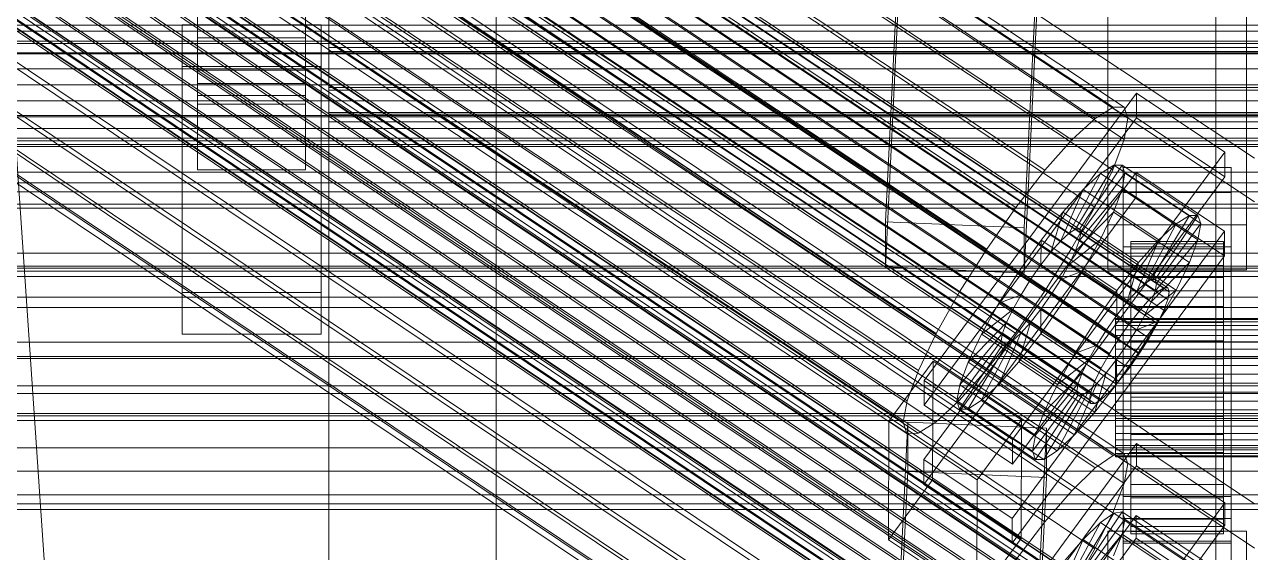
# Model space of a CAD drawing. Header units: millimetres. Extents: x -2500 to 58855, y -53268 to 6837.
# Drawn here: x -289.4 to -130.5, y -33230.6 to -33162.2 of the extents above; entities that cross this region are included whole.
import ezdxf

# ---------------------------------------------------------------- set-up
doc = ezdxf.new("R2010")
doc.units = ezdxf.units.MM
for name, color, linetype, lineweight in [('frontal_C01', 7, 'Continuous', 0), ('frontal_C02', 7, 'Continuous', 0), ('frontal_C02-briq', 7, 'Continuous', 0), ('frontal_C03', 7, 'Continuous', 0), ('frontal_mezcladora', 7, 'Continuous', 0), ('frontal_secador', 7, 'Continuous', 0)]:
    doc.layers.add(name, color=color, linetype=linetype, lineweight=lineweight)

msp = doc.modelspace()

# ---------------------------------------------------------------- linework, layer by layer
at = {"layer": 'frontal_C01'}
for p, q in [((-250, -32680.37), (-250, -35735.764)), ((-250, -35740.498), (-250, -32685.104)), ((-332.629, -33050.577), (-148.32, -33172.908)), ((-331.181, -33050.569), (-146.872, -33172.901)), ((-334.938, -33052.024), (-150.629, -33174.355)), ((-330.692, -33052.003), (-146.383, -33174.334)), ((-356.348, -33054.947), (-142.549, -33196.851)), ((-355.53, -33054.434), (-141.731, -33196.339)), ((-355.017, -33054.432), (-141.218, -33196.336)), ((-354.844, -33054.94), (-141.045, -33196.844)), ((-337.95, -33054.813), (-153.641, -33177.144)), ((-331.197, -33054.779), (-146.887, -33177.11)), ((-357.415, -33055.935), (-143.617, -33197.84)), ((-355.541, -33057.316), (-141.742, -33199.22)), ((-355.022, -33055.923), (-141.224, -33197.828)), ((-358.659, -33057.331), (-144.861, -33199.236)), ((-341.461, -33058.753), (-157.152, -33181.084)), ((-332.659, -33058.709), (-148.35, -33181.04)), ((-146.196, -33200.945), (-359.995, -33059.04)), ((-356.363, -33059.022), (-142.565, -33200.927)), ((-361.332, -33060.946), (-147.533, -33202.85)), ((-357.434, -33060.926), (-143.635, -33202.831)), ((-362.578, -33062.917), (-148.779, -33204.822)), ((-358.68, -33062.898), (-144.881, -33204.802)), ((-160.922, -33185.907), (-345.231, -33063.576)), ((-334.981, -33063.525), (-150.672, -33185.856)), ((-363.648, -33064.821), (-149.85, -33206.726)), ((-360.017, -33064.803), (-146.218, -33206.708)), ((-364.471, -33066.528), (-150.672, -33208.432)), ((-361.352, -33066.512), (-147.554, -33208.417)), ((-364.989, -33067.92), (-151.191, -33209.825)), ((-362.596, -33067.908), (-148.798, -33209.813)), ((-365.168, -33068.904), (-151.369, -33210.809)), ((-364.995, -33069.412), (-151.196, -33211.316)), ((-364.482, -33069.409), (-150.683, -33211.314)), ((-363.664, -33068.897), (-149.865, -33210.801)), ((-349.002, -33068.953), (-164.693, -33191.285)), ((-338.003, -33068.898), (-153.694, -33191.23)), ((-352.519, -33074.518), (-168.21, -33196.85)), ((-341.52, -33074.463), (-157.211, -33196.795)), ((-355.541, -33079.892), (-171.232, -33202.223)), ((-345.291, -33079.841), (-160.982, -33202.172)), ((-357.863, -33084.708), (-173.554, -33207.039)), ((-349.061, -33084.664), (-164.752, -33206.995)), ((-359.326, -33088.638), (-175.016, -33210.969)), ((-352.572, -33088.604), (-168.263, -33210.935)), ((-359.83, -33091.414), (-175.521, -33213.745)), ((-355.584, -33091.393), (-171.275, -33213.724)), ((-359.341, -33092.847), (-175.032, -33215.179)), ((-357.893, -33092.84), (-173.584, -33215.172)), ((-130, -33179.504), (-228.298, -33114.26)), ((-228.298, -33114.26), (-228.298, -33426.447)), ((-228.298, -33432.135), (-228.298, -33119.948)), ((-228.298, -33119.948), (-130, -33185.191)), ((-172.809, -33208.342), (-145.277, -33171.103)), ((-145.289, -33174.305), (-145.277, -33171.103)), ((-145.277, -33171.103), (-133.809, -33178.715)), ((-150.629, -33174.355), (-148.32, -33172.908)), ((-148.32, -33172.908), (-146.872, -33172.901)), ((-146.872, -33172.901), (-146.383, -33174.334)), ((-145.289, -33174.305), (-172.821, -33211.544)), ((-153.641, -33177.144), (-150.629, -33174.355)), ((-146.383, -33174.334), (-146.887, -33177.11)), ((-133.821, -33181.917), (-145.289, -33174.305)), ((-157.152, -33181.084), (-153.641, -33177.144)), ((-146.887, -33177.11), (-148.35, -33181.04)), ((-133.809, -33178.715), (-161.341, -33215.954)), ((-133.809, -33178.715), (-133.821, -33181.917)), ((-160.922, -33185.907), (-157.152, -33181.084)), ((-153.199, -33188.727), (-148.226, -33180.407)), ((-152.686, -33188.724), (-147.143, -33180.402)), ((-148.35, -33181.04), (-150.672, -33185.856)), ((-148.226, -33180.407), (-149.953, -33181.49)), ((-147.143, -33180.402), (-148.226, -33180.407)), ((-148.226, -33180.407), (-138.396, -33186.932)), ((-147.143, -33180.402), (-137.313, -33186.926)), ((-146.777, -33181.474), (-147.143, -33180.402)), ((-147, -33183.943), (-147, -33180.741)), ((-147, -33180.741), (-133, -33180.741)), ((-147, -33226.214), (-147, -33180.741)), ((-133, -33180.741), (-133, -33183.943)), ((-133, -33180.741), (-133, -33226.214)), ((-172.847, -33218.588), (-145.315, -33181.349)), ((-161.353, -33219.156), (-133.821, -33181.917)), ((-154.017, -33189.24), (-149.953, -33181.49)), ((-152.513, -33189.232), (-146.777, -33181.474)), ((-149.953, -33181.49), (-152.207, -33183.576)), ((-149.953, -33181.49), (-140.123, -33188.014)), ((-147.155, -33183.551), (-146.777, -33181.474)), ((-146.777, -33181.474), (-136.948, -33187.998)), ((-145.327, -33184.551), (-145.315, -33181.349)), ((-145.315, -33181.349), (-133.847, -33188.961)), ((-155.085, -33190.228), (-152.207, -33183.576)), ((-152.207, -33183.576), (-154.833, -33186.523)), ((-152.692, -33190.216), (-147.155, -33183.551)), ((-152.207, -33183.576), (-142.377, -33190.1)), ((-148.249, -33186.491), (-147.155, -33183.551)), ((-147.155, -33183.551), (-137.325, -33190.075)), ((-133, -33183.943), (-147, -33183.943)), ((-147, -33183.943), (-147, -33229.416)), ((-133, -33229.416), (-133, -33183.943)), ((-145.327, -33184.551), (-172.859, -33221.79)), ((-164.693, -33191.285), (-160.922, -33185.907)), ((-150.672, -33185.856), (-153.694, -33191.23)), ((-133.859, -33192.163), (-145.327, -33184.551)), ((-154.833, -33186.523), (-157.653, -33190.131)), ((-156.329, -33191.624), (-154.833, -33186.523)), ((-154.833, -33186.523), (-145.003, -33193.048)), ((-153.21, -33191.608), (-148.249, -33186.491)), ((-149.985, -33190.093), (-148.249, -33186.491)), ((-148.249, -33186.491), (-138.419, -33193.015)), ((-138.396, -33186.932), (-143.369, -33195.251)), ((-137.313, -33186.926), (-142.856, -33195.249)), ((-140.123, -33188.014), (-138.396, -33186.932)), ((-138.396, -33186.932), (-137.313, -33186.926)), ((-137.313, -33186.926), (-136.948, -33187.998)), ((-133.847, -33188.961), (-161.379, -33226.2)), ((-155.085, -33190.228), (-154.017, -33189.24)), ((-154.017, -33189.24), (-153.199, -33188.727)), ((-144.188, -33195.764), (-154.017, -33189.24)), ((-153.199, -33188.727), (-152.686, -33188.724)), ((-143.369, -33195.251), (-153.199, -33188.727)), ((-152.513, -33189.232), (-152.692, -33190.216)), ((-142.856, -33195.249), (-152.686, -33188.724)), ((-152.686, -33188.724), (-152.513, -33189.232)), ((-142.683, -33195.757), (-152.513, -33189.232)), ((-140.123, -33188.014), (-144.188, -33195.764)), ((-136.948, -33187.998), (-142.683, -33195.757)), ((-142.377, -33190.1), (-140.123, -33188.014)), ((-136.948, -33187.998), (-137.325, -33190.075)), ((-133.847, -33188.961), (-133.859, -33192.163)), ((-157.653, -33190.131), (-160.474, -33194.154)), ((-157.653, -33190.131), (-157.665, -33193.333)), ((-147.823, -33196.656), (-157.653, -33190.131)), ((-156.329, -33191.624), (-155.085, -33190.228)), ((-145.255, -33196.752), (-155.085, -33190.228)), ((-154.033, -33193.315), (-149.985, -33190.093)), ((-152.692, -33190.216), (-153.21, -33191.608)), ((-142.862, -33196.74), (-152.692, -33190.216)), ((-152.246, -33194.113), (-149.985, -33190.093)), ((-149.985, -33190.093), (-140.156, -33196.617)), ((-146, -33200.273), (-146, -33190.293)), ((-146, -33190.293), (-146, -33190.624)), ((-146, -33190.293), (-134, -33190.293)), ((-146, -33191.254), (-146, -33190.293)), ((-146, -33200.429), (-146, -33190.624)), ((-146, -33190.624), (-146, -33192.225)), ((-146, -33190.624), (-134, -33190.624)), ((-142.377, -33190.1), (-145.255, -33196.752)), ((-145.003, -33193.048), (-142.377, -33190.1)), ((-137.325, -33190.075), (-142.862, -33196.74)), ((-137.325, -33190.075), (-138.419, -33193.015)), ((-134, -33190.624), (-134, -33190.293)), ((-134, -33190.293), (-134, -33200.273)), ((-134, -33190.293), (-134, -33191.254)), ((-134, -33192.225), (-134, -33190.624)), ((-134, -33190.624), (-134, -33200.429)), ((-168.21, -33196.85), (-164.693, -33191.285)), ((-161.391, -33229.402), (-133.859, -33192.163)), ((-157.665, -33193.333), (-156.329, -33191.624)), ((-153.694, -33191.23), (-157.211, -33196.795)), ((-146.499, -33198.148), (-156.329, -33191.624)), ((-153.21, -33191.608), (-154.033, -33193.315)), ((-143.38, -33198.133), (-153.21, -33191.608)), ((-147, -33194.188), (-147, -33190.987)), ((-147, -33190.987), (-133, -33190.987)), ((-147, -33236.46), (-147, -33190.987)), ((-146, -33200.728), (-146, -33191.254)), ((-146, -33191.254), (-134, -33191.254)), ((-146, -33193.442), (-146, -33191.254)), ((-146, -33201.188), (-146, -33192.225)), ((-146, -33192.225), (-146, -33194.986)), ((-146, -33192.225), (-134, -33192.225)), ((-134, -33191.254), (-134, -33200.728)), ((-134, -33191.254), (-134, -33193.442)), ((-134, -33194.986), (-134, -33192.225)), ((-134, -33192.225), (-134, -33201.188)), ((-133, -33190.987), (-133, -33194.188)), ((-133, -33190.987), (-133, -33236.46)), ((-159.001, -33195.238), (-157.665, -33193.333)), ((-157.665, -33193.333), (-147.835, -33199.857)), ((-154.033, -33193.315), (-155.103, -33195.219)), ((-144.203, -33199.839), (-154.033, -33193.315)), ((-147.823, -33196.656), (-145.003, -33193.048)), ((-145.003, -33193.048), (-146.499, -33198.148)), ((-146, -33201.764), (-146, -33193.442)), ((-146, -33193.442), (-134, -33193.442)), ((-146, -33196.707), (-146, -33193.442)), ((-138.419, -33193.015), (-143.38, -33198.133)), ((-138.419, -33193.015), (-140.156, -33196.617)), ((-134, -33193.442), (-134, -33201.764)), ((-134, -33193.442), (-134, -33196.707)), ((-160.474, -33194.154), (-163.105, -33198.316)), ((-159.001, -33195.238), (-160.474, -33194.154)), ((-160.474, -33194.154), (-150.644, -33200.678)), ((-160.247, -33197.21), (-159.001, -33195.238)), ((-149.171, -33201.763), (-159.001, -33195.238)), ((-155.103, -33195.219), (-156.35, -33197.191)), ((-155.103, -33195.219), (-152.246, -33194.113)), ((-145.274, -33201.743), (-155.103, -33195.219)), ((-154.877, -33198.275), (-152.246, -33194.113)), ((-152.246, -33194.113), (-142.416, -33200.637)), ((-133, -33194.188), (-147, -33194.188)), ((-147, -33194.188), (-147, -33239.662)), ((-146, -33202.495), (-146, -33194.986)), ((-146, -33194.986), (-146, -33198.719)), ((-146, -33194.986), (-134, -33194.986)), ((-143.369, -33195.251), (-144.188, -33195.764)), ((-142.856, -33195.249), (-143.369, -33195.251)), ((-142.683, -33195.757), (-142.856, -33195.249)), ((-134, -33198.719), (-134, -33194.986)), ((-134, -33194.986), (-134, -33202.495)), ((-133, -33239.662), (-133, -33194.188)), ((-171.232, -33202.223), (-168.21, -33196.85)), ((-157.211, -33196.795), (-160.982, -33202.172)), ((-150.644, -33200.678), (-147.823, -33196.656)), ((-147.835, -33199.857), (-147.823, -33196.656)), ((-145.255, -33196.752), (-146.499, -33198.148)), ((-146, -33203.311), (-146, -33196.707)), ((-146, -33196.707), (-134, -33196.707)), ((-146, -33200.828), (-146, -33196.707)), ((-144.188, -33195.764), (-145.255, -33196.752)), ((-140.156, -33196.617), (-144.203, -33199.839)), ((-143.617, -33197.84), (-142.549, -33196.851)), ((-143.38, -33198.133), (-142.862, -33196.74)), ((-142.862, -33196.74), (-142.683, -33195.757)), ((-142.549, -33196.851), (-141.731, -33196.339)), ((-140.156, -33196.617), (-142.416, -33200.637)), ((-141.731, -33196.339), (-141.218, -33196.336)), ((-141.045, -33196.844), (-141.224, -33197.828)), ((-141.218, -33196.336), (-141.045, -33196.844)), ((-134, -33196.707), (-134, -33203.311)), ((-134, -33196.707), (-134, -33200.828)), ((-163.105, -33198.316), (-165.365, -33202.336)), ((-160.247, -33197.21), (-163.105, -33198.316)), ((-163.105, -33198.316), (-153.275, -33204.841)), ((-161.318, -33199.114), (-160.247, -33197.21)), ((-150.417, -33203.734), (-160.247, -33197.21)), ((-157.698, -33202.298), (-154.877, -33198.275)), ((-156.35, -33197.191), (-157.686, -33199.096)), ((-156.35, -33197.191), (-154.877, -33198.275)), ((-146.52, -33203.715), (-156.35, -33197.191)), ((-154.877, -33198.275), (-145.047, -33204.8)), ((-146.499, -33198.148), (-147.835, -33199.857)), ((-146, -33204.264), (-146, -33198.719)), ((-146, -33198.719), (-146, -33203.171)), ((-146, -33198.719), (-134, -33198.719)), ((-144.861, -33199.236), (-143.617, -33197.84)), ((-144.203, -33199.839), (-143.38, -33198.133)), ((-141.224, -33197.828), (-141.742, -33199.22)), ((-134, -33203.171), (-134, -33198.719)), ((-134, -33198.719), (-134, -33204.264)), ((-161.318, -33199.114), (-165.365, -33202.336)), ((-162.14, -33200.821), (-161.318, -33199.114)), ((-151.488, -33205.639), (-161.318, -33199.114)), ((-157.686, -33199.096), (-159.022, -33200.805)), ((-157.686, -33199.096), (-157.698, -33202.298)), ((-147.856, -33205.62), (-157.686, -33199.096)), ((-147.835, -33199.857), (-149.171, -33201.763)), ((-148, -33200.728), (-148, -33200.273)), ((-148, -33200.273), (-148, -33200.429)), ((-148, -33200.273), (148, -33200.273)), ((-146.196, -33200.945), (-144.861, -33199.236)), ((-146, -33200.429), (-146, -33200.273)), ((-134, -33200.273), (-146, -33200.273)), ((-146, -33200.273), (-146, -33200.728)), ((-145.274, -33201.743), (-144.203, -33199.839)), ((-141.742, -33199.22), (-142.565, -33200.927)), ((-134, -33200.273), (-134, -33200.429)), ((-134, -33200.728), (-134, -33200.273)), ((-162.14, -33200.821), (-167.102, -33205.938)), ((-162.659, -33202.213), (-162.14, -33200.821)), ((-152.311, -33207.345), (-162.14, -33200.821)), ((-159.022, -33200.805), (-160.518, -33205.906)), ((-159.022, -33200.805), (-160.266, -33202.201)), ((-149.192, -33207.329), (-159.022, -33200.805)), ((-153.275, -33204.841), (-150.644, -33200.678)), ((-150.644, -33200.678), (-149.171, -33201.763)), ((-149.171, -33201.763), (-150.417, -33203.734)), ((-148, -33200.429), (-148, -33201.188)), ((-148, -33200.429), (148, -33200.429)), ((-148, -33201.764), (-148, -33200.728)), ((-148, -33200.728), (148, -33200.728)), ((-148, -33201.188), (-148, -33202.495)), ((-148, -33201.188), (148, -33201.188)), ((-148, -33203.311), (-148, -33201.764)), ((-148, -33201.764), (148, -33201.764)), ((-147.533, -33202.85), (-146.196, -33200.945)), ((-146.52, -33203.715), (-145.274, -33201.743)), ((-146, -33201.188), (-146, -33200.429)), ((-134, -33200.429), (-146, -33200.429)), ((-134, -33200.728), (-146, -33200.728)), ((-146, -33200.728), (-146, -33201.764)), ((-146, -33205.263), (-146, -33200.828)), ((-146, -33200.828), (-134, -33200.828)), ((-146, -33205.522), (-146, -33200.828)), ((-146, -33202.495), (-146, -33201.188)), ((-134, -33201.188), (-146, -33201.188)), ((-134, -33201.764), (-146, -33201.764)), ((-146, -33201.764), (-146, -33203.311)), ((-142.416, -33200.637), (-145.274, -33201.743)), ((-142.416, -33200.637), (-145.047, -33204.8)), ((-142.565, -33200.927), (-143.635, -33202.831)), ((-134, -33200.429), (-134, -33201.188)), ((-134, -33201.764), (-134, -33200.728)), ((-134, -33200.828), (-134, -33205.263)), ((-134, -33200.828), (-134, -33205.522)), ((-134, -33201.188), (-134, -33202.495)), ((-134, -33203.311), (-134, -33201.764)), ((-173.554, -33207.039), (-171.232, -33202.223)), ((-162.837, -33203.197), (-168.573, -33210.955)), ((-162.659, -33202.213), (-168.196, -33208.878)), ((-165.365, -33202.336), (-167.102, -33205.938)), ((-161.333, -33203.189), (-165.397, -33210.939)), ((-165.365, -33202.336), (-155.535, -33208.86)), ((-160.982, -33202.172), (-164.752, -33206.995)), ((-160.266, -33202.201), (-163.144, -33208.853)), ((-162.837, -33203.197), (-162.659, -33202.213)), ((-162.664, -33203.705), (-162.837, -33203.197)), ((-153.008, -33209.721), (-162.837, -33203.197)), ((-152.829, -33208.737), (-162.659, -33202.213)), ((-161.333, -33203.189), (-162.151, -33203.702)), ((-160.266, -33202.201), (-161.333, -33203.189)), ((-151.503, -33209.714), (-161.333, -33203.189)), ((-160.518, -33205.906), (-157.698, -33202.298)), ((-150.436, -33208.726), (-160.266, -33202.201)), ((-157.698, -33202.298), (-147.868, -33208.822)), ((-148.779, -33204.822), (-147.533, -33202.85)), ((-148, -33202.495), (-148, -33204.264)), ((-148, -33202.495), (148, -33202.495)), ((-148, -33205.263), (-148, -33203.311)), ((-148, -33203.311), (148, -33203.311)), ((-146, -33204.264), (-146, -33202.495)), ((-134, -33202.495), (-146, -33202.495)), ((-146, -33203.171), (-146, -33206.372)), ((-134, -33203.171), (-146, -33203.171)), ((-146, -33203.171), (-146, -33208.037)), ((-134, -33203.311), (-146, -33203.311)), ((-146, -33203.311), (-146, -33205.263)), ((-143.635, -33202.831), (-144.881, -33204.802)), ((-134, -33202.495), (-134, -33204.264)), ((-134, -33206.372), (-134, -33203.171)), ((-134, -33208.037), (-134, -33203.171)), ((-134, -33205.263), (-134, -33203.311)), ((-162.664, -33203.705), (-168.208, -33212.027)), ((-162.151, -33203.702), (-167.125, -33212.022)), ((-162.151, -33203.702), (-162.664, -33203.705)), ((-152.835, -33210.229), (-162.664, -33203.705)), ((-152.321, -33210.226), (-162.151, -33203.702)), ((-155.535, -33208.86), (-153.275, -33204.841)), ((-153.275, -33204.841), (-150.417, -33203.734)), ((-150.417, -33203.734), (-151.488, -33205.639)), ((-149.85, -33206.726), (-148.779, -33204.822)), ((-148, -33204.264), (-148, -33206.372)), ((-148, -33204.264), (148, -33204.264)), ((-145.047, -33204.8), (-147.868, -33208.822)), ((-147.856, -33205.62), (-146.52, -33203.715)), ((-145.047, -33204.8), (-146.52, -33203.715)), ((-144.881, -33204.802), (-146.218, -33206.708)), ((-146, -33206.372), (-146, -33204.264)), ((-134, -33204.264), (-146, -33204.264)), ((-134, -33204.264), (-134, -33206.372)), ((-177.394, -33213.588), (-171.658, -33205.83)), ((-171.715, -33221.199), (-171.658, -33205.83)), ((-171.658, -33205.83), (-160.19, -33213.442)), ((-167.102, -33205.938), (-168.196, -33208.878)), ((-167.102, -33205.938), (-157.272, -33212.463)), ((-163.144, -33208.853), (-160.518, -33205.906)), ((-160.518, -33205.906), (-150.688, -33212.43)), ((-155.535, -33208.86), (-151.488, -33205.639)), ((-151.488, -33205.639), (-152.311, -33207.345)), ((-149.192, -33207.329), (-147.856, -33205.62)), ((-148, -33207.486), (-148, -33205.263)), ((-148, -33205.263), (148, -33205.263)), ((-148, -33206.372), (-148, -33208.677)), ((148, -33206.372), (-148, -33206.372)), ((-147.868, -33208.822), (-147.856, -33205.62)), ((-146.218, -33206.708), (-147.554, -33208.417)), ((-134, -33205.263), (-146, -33205.263)), ((-146, -33205.263), (-146, -33207.486)), ((-146, -33207.486), (-146, -33205.522)), ((-146, -33205.522), (-134, -33205.522)), ((-146, -33210.471), (-146, -33205.522)), ((-146, -33206.372), (-134, -33206.372)), ((-146, -33208.677), (-146, -33206.372)), ((-134, -33207.486), (-134, -33205.263)), ((-134, -33205.522), (-134, -33207.486)), ((-134, -33205.522), (-134, -33210.471)), ((-134, -33206.372), (-134, -33208.677)), ((-175.016, -33210.969), (-173.554, -33207.039)), ((-164.752, -33206.995), (-168.263, -33210.935)), ((-157.272, -33212.463), (-152.311, -33207.345)), ((-152.311, -33207.345), (-152.829, -33208.737)), ((-150.688, -33212.43), (-149.192, -33207.329)), ((-150.672, -33208.432), (-149.85, -33206.726)), ((-150.436, -33208.726), (-149.192, -33207.329)), ((-148, -33209.831), (-148, -33207.486)), ((-148, -33207.486), (148, -33207.486)), ((-134, -33207.486), (-146, -33207.486)), ((-146, -33207.486), (-146, -33209.831)), ((-146, -33208.677), (-146, -33208.037)), ((-146, -33208.037), (-146, -33212.986)), ((-146, -33208.037), (-134, -33208.037)), ((-134, -33209.831), (-134, -33207.486)), ((-134, -33212.986), (-134, -33208.037)), ((-134, -33208.037), (-134, -33208.677)), ((-172.809, -33208.342), (-172.821, -33211.544)), ((-161.341, -33215.954), (-172.809, -33208.342)), ((-168.196, -33208.878), (-168.573, -33210.955)), ((-168.196, -33208.878), (-158.366, -33215.403)), ((-165.397, -33210.939), (-163.144, -33208.853)), ((-163.144, -33208.853), (-153.314, -33215.377)), ((-158.743, -33217.479), (-153.008, -33209.721)), ((-158.366, -33215.403), (-152.829, -33208.737)), ((-157.272, -33212.463), (-155.535, -33208.86)), ((-155.567, -33217.463), (-151.503, -33209.714)), ((-153.314, -33215.377), (-150.436, -33208.726)), ((-152.829, -33208.737), (-153.008, -33209.721)), ((-153.008, -33209.721), (-152.835, -33210.229)), ((-152.321, -33210.226), (-151.503, -33209.714)), ((-151.503, -33209.714), (-150.436, -33208.726)), ((-151.369, -33210.809), (-151.191, -33209.825)), ((-151.191, -33209.825), (-150.672, -33208.432)), ((-147.868, -33208.822), (-150.688, -33212.43)), ((-148.798, -33209.813), (-149.865, -33210.801)), ((-147.554, -33208.417), (-148.798, -33209.813)), ((-148, -33208.677), (-148, -33211.022)), ((-148, -33208.677), (148, -33208.677)), ((-148, -33212.136), (-148, -33209.831)), ((-148, -33209.831), (148, -33209.831)), ((-146, -33211.022), (-146, -33208.677)), ((-134, -33208.677), (-146, -33208.677)), ((-146, -33209.831), (-146, -33210.471)), ((-134, -33209.831), (-146, -33209.831)), ((-146, -33209.831), (-146, -33212.136)), ((-134, -33208.677), (-134, -33211.022)), ((-134, -33210.471), (-134, -33209.831)), ((-134, -33212.136), (-134, -33209.831)), ((-175.521, -33213.745), (-175.016, -33210.969)), ((-168.263, -33210.935), (-171.275, -33213.724)), ((-168.573, -33210.955), (-168.208, -33212.027)), ((-168.573, -33210.955), (-158.743, -33217.479)), ((-167.125, -33212.022), (-165.397, -33210.939)), ((-165.397, -33210.939), (-155.567, -33217.463)), ((-158.378, -33218.551), (-152.835, -33210.229)), ((-157.295, -33218.546), (-152.321, -33210.226)), ((-152.835, -33210.229), (-152.321, -33210.226)), ((-151.196, -33211.316), (-151.369, -33210.809)), ((-150.683, -33211.314), (-151.196, -33211.316)), ((-149.865, -33210.801), (-150.683, -33211.314)), ((-148, -33211.022), (-148, -33213.245)), ((-148, -33211.022), (148, -33211.022)), ((-146, -33210.471), (-134, -33210.471)), ((-146, -33215.337), (-146, -33210.471)), ((-146, -33213.245), (-146, -33211.022)), ((-146, -33211.022), (-146, -33212.986)), ((-134, -33211.022), (-146, -33211.022)), ((-134, -33210.471), (-134, -33215.337)), ((-134, -33212.986), (-134, -33211.022)), ((-134, -33211.022), (-134, -33213.245)), ((-172.821, -33211.544), (-161.353, -33219.156)), ((-168.208, -33212.027), (-167.125, -33212.022)), ((-168.208, -33212.027), (-158.378, -33218.551)), ((-167.125, -33212.022), (-157.295, -33218.546)), ((-158.366, -33215.403), (-157.272, -33212.463)), ((-150.688, -33212.43), (-153.314, -33215.377)), ((-148, -33214.244), (-148, -33212.136)), ((-148, -33212.136), (148, -33212.136)), ((-146, -33212.136), (-146, -33215.337)), ((-134, -33212.136), (-146, -33212.136)), ((-146, -33212.136), (-146, -33214.244)), ((-146, -33212.986), (-146, -33217.68)), ((-146, -33212.986), (-134, -33212.986)), ((-134, -33215.337), (-134, -33212.136)), ((-134, -33214.244), (-134, -33212.136)), ((-134, -33217.68), (-134, -33212.986)), ((-177.811, -33272.544), (-174.943, -33213.725)), ((-177.394, -33213.588), (-177.451, -33228.957)), ((-165.926, -33221.2), (-177.394, -33213.588)), ((-175.032, -33215.179), (-175.521, -33213.745)), ((-174.943, -33220.129), (-174.943, -33213.725)), ((-174.943, -33213.725), (-156.962, -33214.511)), ((-171.275, -33213.724), (-173.584, -33215.172)), ((-160.19, -33213.442), (-165.926, -33221.2)), ((-160.19, -33213.442), (-160.247, -33228.81)), ((-156.962, -33214.511), (-159.83, -33273.331)), ((-156.962, -33214.511), (-156.962, -33220.916)), ((-148, -33213.245), (-148, -33215.197)), ((-148, -33213.245), (148, -33213.245)), ((-148, -33216.013), (-148, -33214.244)), ((-148, -33214.244), (148, -33214.244)), ((-146, -33215.197), (-146, -33213.245)), ((-146, -33213.245), (-146, -33217.68)), ((-134, -33213.245), (-146, -33213.245)), ((-146, -33214.244), (-146, -33219.789)), ((-134, -33214.244), (-146, -33214.244)), ((-146, -33214.244), (-146, -33216.013)), ((-134, -33217.68), (-134, -33213.245)), ((-134, -33213.245), (-134, -33215.197)), ((-134, -33219.789), (-134, -33214.244)), ((-134, -33216.013), (-134, -33214.244)), ((-173.584, -33215.172), (-175.032, -33215.179)), ((-161.353, -33219.156), (-161.341, -33215.954)), ((-158.743, -33217.479), (-158.366, -33215.403)), ((-153.314, -33215.377), (-155.567, -33217.463)), ((-148, -33215.197), (-148, -33216.744)), ((-148, -33215.197), (148, -33215.197)), ((-148, -33217.321), (-148, -33216.013)), ((-148, -33216.013), (148, -33216.013)), ((-146, -33216.744), (-146, -33215.197)), ((-146, -33215.197), (-146, -33221.801)), ((-134, -33215.197), (-146, -33215.197)), ((-146, -33215.337), (-134, -33215.337)), ((-146, -33219.789), (-146, -33215.337)), ((-146, -33216.013), (-146, -33223.522)), ((-134, -33216.013), (-146, -33216.013)), ((-146, -33216.013), (-146, -33217.321)), ((-134, -33221.801), (-134, -33215.197)), ((-134, -33215.197), (-134, -33216.744)), ((-134, -33215.337), (-134, -33219.789)), ((-134, -33223.522), (-134, -33216.013)), ((-134, -33217.321), (-134, -33216.013)), ((-158.378, -33218.551), (-158.743, -33217.479)), ((-155.567, -33217.463), (-157.295, -33218.546)), ((-148, -33216.744), (-148, -33217.78)), ((-148, -33216.744), (148, -33216.744)), ((-148, -33218.079), (-148, -33217.321)), ((-148, -33217.321), (148, -33217.321)), ((-148, -33217.78), (-148, -33218.236)), ((-148, -33217.78), (148, -33217.78)), ((-146, -33217.78), (-146, -33216.744)), ((-146, -33216.744), (-146, -33225.066)), ((-134, -33216.744), (-146, -33216.744)), ((-146, -33217.321), (-146, -33226.283)), ((-134, -33217.321), (-146, -33217.321)), ((-146, -33217.321), (-146, -33218.079)), ((-146, -33217.68), (-146, -33221.801)), ((-146, -33217.68), (-134, -33217.68)), ((-146, -33218.236), (-146, -33217.78)), ((-146, -33217.78), (-146, -33227.254)), ((-134, -33217.78), (-146, -33217.78)), ((-134, -33225.066), (-134, -33216.744)), ((-134, -33216.744), (-134, -33217.78)), ((-134, -33226.283), (-134, -33217.321)), ((-134, -33218.079), (-134, -33217.321)), ((-134, -33221.801), (-134, -33217.68)), ((-134, -33227.254), (-134, -33217.78)), ((-134, -33217.78), (-134, -33218.236)), ((-172.847, -33218.588), (-172.859, -33221.79)), ((-161.379, -33226.2), (-172.847, -33218.588)), ((-157.295, -33218.546), (-158.378, -33218.551)), ((-148, -33218.236), (-148, -33218.079)), ((-148, -33218.079), (148, -33218.079)), ((-148, -33218.236), (148, -33218.236)), ((-146, -33218.079), (-146, -33227.884)), ((-134, -33218.079), (-146, -33218.079)), ((-146, -33218.079), (-146, -33218.236)), ((-146, -33218.236), (-146, -33228.215)), ((-134, -33218.236), (-146, -33218.236)), ((-134, -33227.884), (-134, -33218.079)), ((-134, -33218.236), (-134, -33218.079)), ((-134, -33228.215), (-134, -33218.236)), ((980, -33220.062), (-980, -33220.062)), ((-177.811, -33278.949), (-174.943, -33220.129)), ((-156.962, -33220.916), (-174.943, -33220.129)), ((-159.83, -33279.735), (-156.962, -33220.916)), ((-146, -33219.789), (-134, -33219.789)), ((-146, -33223.522), (-146, -33219.789)), ((-134, -33219.789), (-134, -33223.522)), ((-171.715, -33221.199), (-177.451, -33228.957)), ((-172.859, -33221.79), (-161.391, -33229.402)), ((-160.247, -33228.81), (-171.715, -33221.199)), ((-165.983, -33236.569), (-165.926, -33221.2)), ((-146, -33221.801), (-146, -33225.066)), ((-146, -33221.801), (-134, -33221.801)), ((-134, -33225.066), (-134, -33221.801)), ((-147, -33238.727), (-147, -33223.359)), ((-147, -33223.359), (-133, -33223.359)), ((-147, -33232.833), (-147, -33223.359)), ((-146, -33223.522), (-134, -33223.522)), ((-146, -33226.283), (-146, -33223.522)), ((-134, -33223.522), (-134, -33226.283)), ((-133, -33223.359), (-133, -33238.727)), ((-133, -33223.359), (-133, -33232.833)), ((980, -33225.062), (-980, -33225.062)), ((-146, -33225.066), (-146, -33227.254)), ((-146, -33225.066), (-134, -33225.066)), ((-134, -33227.254), (-134, -33225.066)), ((-161.391, -33229.402), (-161.379, -33226.2)), ((-133, -33226.214), (-147, -33226.214)), ((-147, -33226.214), (-147, -33229.416)), ((-146, -33226.283), (-134, -33226.283)), ((-146, -33227.884), (-146, -33226.283)), ((-146, -33227.254), (-146, -33228.215)), ((-146, -33227.254), (-134, -33227.254)), ((-134, -33226.283), (-134, -33227.884)), ((-134, -33228.215), (-134, -33227.254)), ((-133, -33229.416), (-133, -33226.214)), ((-177.451, -33228.957), (-165.983, -33236.569)), ((-165.983, -33236.569), (-160.247, -33228.81)), ((-149, -33234.245), (-149, -33227.842)), ((-149, -33227.842), (-131, -33227.842)), ((-149, -33272.936), (-149, -33227.842)), ((-146, -33227.884), (-134, -33227.884)), ((-146, -33228.215), (-146, -33227.884)), ((-146, -33228.215), (-134, -33228.215)), ((-134, -33227.884), (-134, -33228.215)), ((-131, -33227.842), (-131, -33234.245)), ((-131, -33227.842), (-131, -33272.936)), ((-147, -33229.416), (-133, -33229.416))]:
    msp.add_line(p, q, dxfattribs=at)
at = {"layer": 'frontal_C02'}
for p, q in [((-250, -32976.99), (-250, -35767.535)), ((-250, -35772.314), (-250, -32981.769)), ((-228.298, -33164.193), (-228.298, -33033.407)), ((-332.629, -33094.559), (-148.32, -33218.043)), ((-331.181, -33094.362), (-146.872, -33217.846)), ((-334.938, -33096.183), (-150.629, -33219.667)), ((-330.692, -33095.606), (-146.383, -33219.09)), ((-355.53, -33098.201), (-141.731, -33241.442)), ((-355.017, -33098.131), (-141.218, -33241.372)), ((-354.844, -33098.571), (-141.045, -33241.813)), ((-331.197, -33098.205), (-146.887, -33221.689)), ((-357.415, -33099.818), (-143.617, -33243.059)), ((-356.348, -33098.776), (-142.549, -33242.017)), ((-355.022, -33099.492), (-141.224, -33242.734)), ((-337.95, -33099.123), (-153.641, -33222.607)), ((-358.659, -33101.255), (-144.861, -33244.496)), ((-355.541, -33100.831), (-141.742, -33244.072)), ((-146.196, -33246.231), (-359.995, -33102.99)), ((-356.363, -33102.496), (-142.565, -33245.737)), ((-341.461, -33103.18), (-157.152, -33226.664)), ((-332.659, -33101.983), (-148.35, -33225.467)), ((-361.332, -33104.904), (-147.533, -33248.145)), ((-357.434, -33104.374), (-143.635, -33247.615)), ((-358.68, -33106.337), (-144.881, -33249.578)), ((-362.578, -33106.866), (-148.779, -33250.108)), ((-160.922, -33231.559), (-345.231, -33108.075)), ((-334.981, -33106.682), (-150.672, -33230.166)), ((-363.648, -33108.744), (-149.85, -33251.986)), ((-360.017, -33108.25), (-146.218, -33251.492)), ((-364.471, -33110.409), (-150.672, -33253.651)), ((-361.352, -33109.985), (-147.554, -33253.227)), ((-365.168, -33112.669), (-151.369, -33255.91)), ((-364.989, -33111.748), (-151.191, -33254.989)), ((-363.664, -33112.464), (-149.865, -33255.706)), ((-362.596, -33111.422), (-148.798, -33254.664)), ((-338.003, -33111.981), (-153.694, -33235.465)), ((-364.995, -33113.109), (-151.196, -33256.351)), ((-364.482, -33113.04), (-150.683, -33256.281)), ((-349.002, -33113.477), (-164.693, -33236.961)), ((-341.52, -33117.521), (-157.211, -33241.005)), ((-352.519, -33119.016), (-168.21, -33242.5)), ((-345.291, -33122.922), (-160.982, -33246.406)), ((-355.541, -33124.316), (-171.232, -33247.8)), ((-349.061, -33127.818), (-164.752, -33251.302)), ((-177.811, -33187.756), (-174.943, -33128.379)), ((-357.863, -33129.015), (-173.554, -33252.499)), ((-156.962, -33129.173), (-159.83, -33188.55)), ((-352.572, -33131.874), (-168.263, -33255.358)), ((-359.326, -33132.793), (-175.016, -33256.277)), ((-355.584, -33134.814), (-171.275, -33258.298)), ((-177.811, -33193.602), (-174.943, -33134.225)), ((-159.83, -33194.396), (-156.962, -33135.019)), ((-359.83, -33135.392), (-175.521, -33258.876)), ((-359.341, -33136.635), (-175.032, -33260.119)), ((-357.893, -33136.438), (-173.584, -33259.922)), ((-149, -33188.151), (-149, -33142.63)), ((-131, -33142.63), (-131, -33188.151)), ((-149, -33193.997), (-149, -33148.475)), ((-131, -33193.997), (-131, -33148.475)), ((-130, -33224.31), (-228.298, -33158.452)), ((-228.298, -33158.452), (-228.298, -33332.832)), ((-228.298, -33158.452), (-228.298, -33164.193)), ((-228.298, -33338.573), (-228.298, -33164.193)), ((-228.298, -33164.193), (-130, -33230.051)), ((-425, -33182.694), (425, -33182.694)), ((-159.83, -33188.55), (-177.811, -33187.756)), ((-177.811, -33187.756), (-177.811, -33193.602)), ((-159.83, -33194.396), (-159.83, -33188.55)), ((-131, -33188.151), (-149, -33188.151)), ((-149, -33188.151), (-149, -33193.997)), ((-131, -33193.997), (-131, -33188.151)), ((-177.811, -33193.602), (-159.83, -33194.396)), ((-149, -33193.997), (-131, -33193.997)), ((425, -33194.17), (-425, -33194.17)), ((425, -33197.541), (-425, -33197.541)), ((-425, -33209.017), (425, -33209.017)), ((-450, -33212.613), (450, -33212.613)), ((-172.809, -33254.071), (-145.277, -33216.478)), ((-148.32, -33218.043), (-146.872, -33217.846)), ((-146.872, -33217.846), (-146.383, -33219.09)), ((-145.289, -33219.401), (-145.277, -33216.478)), ((-145.277, -33216.478), (-133.809, -33224.162)), ((-145.289, -33219.401), (-172.821, -33256.994)), ((-150.629, -33219.667), (-148.32, -33218.043)), ((-146.383, -33219.09), (-146.887, -33221.689)), ((-133.821, -33227.084), (-145.289, -33219.401)), ((-153.641, -33222.607), (-150.629, -33219.667)), ((-157.152, -33226.664), (-153.641, -33222.607)), ((-146.887, -33221.689), (-148.35, -33225.467)), ((-133.809, -33224.162), (-161.341, -33261.755)), ((-133.809, -33224.162), (-133.821, -33227.084)), ((450, -33224.303), (-450, -33224.303)), ((-153.199, -33233.759), (-148.226, -33225.515)), ((-152.686, -33233.689), (-147.143, -33225.367)), ((-148.35, -33225.467), (-150.672, -33230.166)), ((-148.226, -33225.515), (-149.953, -33226.729)), ((-147.143, -33225.367), (-148.226, -33225.515)), ((-148.226, -33225.515), (-138.396, -33232.1)), ((-147.143, -33225.367), (-137.313, -33231.953)), ((-146.777, -33226.298), (-147.143, -33225.367)), ((-172.847, -33263.424), (-145.315, -33225.831)), ((-161.353, -33264.677), (-133.821, -33227.084)), ((-160.922, -33231.559), (-157.152, -33226.664)), ((-154.017, -33234.334), (-149.953, -33226.729)), ((-152.513, -33234.129), (-146.777, -33226.298)), ((-149.953, -33226.729), (-152.207, -33228.929)), ((-149.953, -33226.729), (-140.123, -33233.315)), ((-147.155, -33228.242), (-146.777, -33226.298)), ((-147, -33229.131), (-147, -33226.208)), ((-147, -33226.208), (-133, -33226.208)), ((-147, -33272.113), (-147, -33226.208)), ((-146.777, -33226.298), (-136.948, -33232.883)), ((-145.327, -33228.754), (-145.315, -33225.831)), ((-145.315, -33225.831), (-133.847, -33233.514)), ((-133, -33226.208), (-133, -33229.131)), ((-133, -33226.208), (-133, -33272.113)), ((-145.327, -33228.754), (-172.859, -33266.346)), ((-155.085, -33235.376), (-152.207, -33228.929)), ((-152.207, -33228.929), (-154.833, -33231.963)), ((-152.692, -33235.05), (-147.155, -33228.242)), ((-152.207, -33228.929), (-142.377, -33235.515)), ((-148.249, -33231.068), (-147.155, -33228.242)), ((-147.155, -33228.242), (-137.325, -33234.828)), ((-133.859, -33236.437), (-145.327, -33228.754)), ((-150.672, -33230.166), (-153.694, -33235.465)), ((-133, -33229.131), (-147, -33229.131)), ((-147, -33229.131), (-147, -33275.035)), ((-133, -33275.035), (-133, -33229.131))]:
    msp.add_line(p, q, dxfattribs=at)
at = {"layer": 'frontal_C02-briq'}
msp.add_line((-300, -33039.939), (-280, -33332.75), dxfattribs=at)
at = {"layer": 'frontal_C03'}
for p, q in [((-250, -32596.305), (-250, -35246.305)), ((-250, -35251.121), (-250, -32601.121)), ((-250, -33370.122), (-250, -33106.199)), ((-250, -33375.9), (-250, -33111.977)), ((-267, -33117.682), (-267, -33163.909)), ((-253, -33163.909), (-253, -33117.682)), ((-267, -33169.834), (-267, -33123.607)), ((-253, -33123.607), (-253, -33169.834)), ((-267, -33126.3), (-267, -33172.527)), ((-253, -33172.527), (-253, -33126.3)), ((-267, -33171.409), (-267, -33158.482)), ((-267, -33168.112), (-267, -33158.482)), ((-253, -33158.482), (-253, -33171.409)), ((-253, -33158.482), (-253, -33168.112)), ((-250, -33158.493), (-250, -33165.175)), ((-250, -33165.667), (-250, -33159.095)), ((-267, -33161.216), (-267, -33163.909)), ((-253, -33163.909), (-253, -33161.216)), ((-269, -33167.638), (-269, -33162.252)), ((-269, -33162.252), (-251, -33162.252)), ((-269, -33196.922), (-269, -33162.252)), ((-251, -33162.252), (-251, -33167.638)), ((-251, -33162.252), (-251, -33196.922)), ((-267, -33163.909), (-253, -33163.909)), ((-250, -33165.175), (-250, -33170.332)), ((-250, -33165.175), (250, -33165.175)), ((-250, -33170.68), (-250, -33165.667)), ((-250, -33165.667), (250, -33165.667)), ((-251, -33167.638), (-269, -33167.638)), ((-269, -33202.308), (-269, -33167.638)), ((-253, -33168.112), (-267, -33168.112)), ((-267, -33168.112), (-267, -33181.039)), ((-253, -33181.039), (-253, -33168.112)), ((-251, -33202.308), (-251, -33167.638)), ((-253, -33169.834), (-267, -33169.834)), ((-267, -33169.834), (-267, -33172.527)), ((-253, -33172.527), (-253, -33169.834)), ((-253, -33171.409), (-267, -33171.409)), ((-267, -33171.409), (-267, -33181.039)), ((-253, -33181.039), (-253, -33171.409)), ((-250, -33170.332), (-250, -33173.613)), ((-250, -33170.332), (250, -33170.332)), ((-250, -33173.793), (-250, -33170.68)), ((-250, -33170.68), (250, -33170.68)), ((-267, -33172.527), (-253, -33172.527)), ((-250, -33173.613), (-250, -33174.793)), ((-250, -33173.613), (250, -33173.613)), ((-250, -33174.793), (-250, -33173.793)), ((-250, -33173.793), (250, -33173.793)), ((-250, -33174.793), (250, -33174.793)), ((-267, -33181.039), (-253, -33181.039)), ((-450, -33191.812), (450, -33191.812)), ((-251, -33196.922), (-269, -33196.922)), ((-269, -33196.922), (-269, -33202.308)), ((-251, -33202.308), (-251, -33196.922)), ((450, -33203.368), (-450, -33203.368)), ((-269, -33202.308), (-251, -33202.308)), ((450, -33205.492), (-450, -33205.492)), ((-450, -33217.049), (450, -33217.049))]:
    msp.add_line(p, q, dxfattribs=at)
at = {"layer": 'frontal_mezcladora'}
msp.add_line((575, -33210), (-575, -33210), dxfattribs=at)
at = {"layer": 'frontal_secador'}
for p, q in [((-135, -33295), (-135, -33005)), ((1320, -33162.273), (-1320, -33162.273)), ((1320, -33163.072), (-1320, -33163.072)), ((1320, -33164.343), (-1320, -33164.343)), ((1250, -33164.651), (-1250, -33164.651)), ((1320, -33166), (-1320, -33166)), ((1250, -33165.859), (-1250, -33165.859)), ((-1250, -33166), (1250, -33166)), ((1320, -33167.929), (-1320, -33167.929)), ((-1320, -33170), (1320, -33170)), ((-1250, -33170), (1250, -33170)), ((1320, -33172.071), (-1320, -33172.071)), ((1320, -33174), (-1320, -33174)), ((1250, -33174.141), (-1250, -33174.141)), ((1320, -33175.657), (-1320, -33175.657)), ((1320, -33176.928), (-1320, -33176.928)), ((1320, -33177.727), (-1320, -33177.727)), ((1320, -33178), (-1320, -33178)), ((1250, -33177.285), (-1250, -33177.285)), ((1250, -33178), (-1250, -33178)), ((1250, -33181.314), (-1250, -33181.314)), ((1250, -33183.856), (-1250, -33183.856)), ((1250, -33185.455), (-1250, -33185.455)), ((1250, -33186), (-1250, -33186)), ((1360, -33193.5), (-1360, -33193.5)), ((1250, -33193.75), (-1250, -33193.75)), ((1360, -33194.863), (-1360, -33194.863)), ((1360, -33198.859), (-1360, -33198.859)), ((1360, -33205.216), (-1360, -33205.216)), ((1250, -33212.924), (-1250, -33212.924)), ((1360, -33213.5), (-1360, -33213.5)), ((1360, -33223.147), (-1360, -33223.147))]:
    msp.add_line(p, q, dxfattribs=at)

doc.saveas('drawing.dxf')
